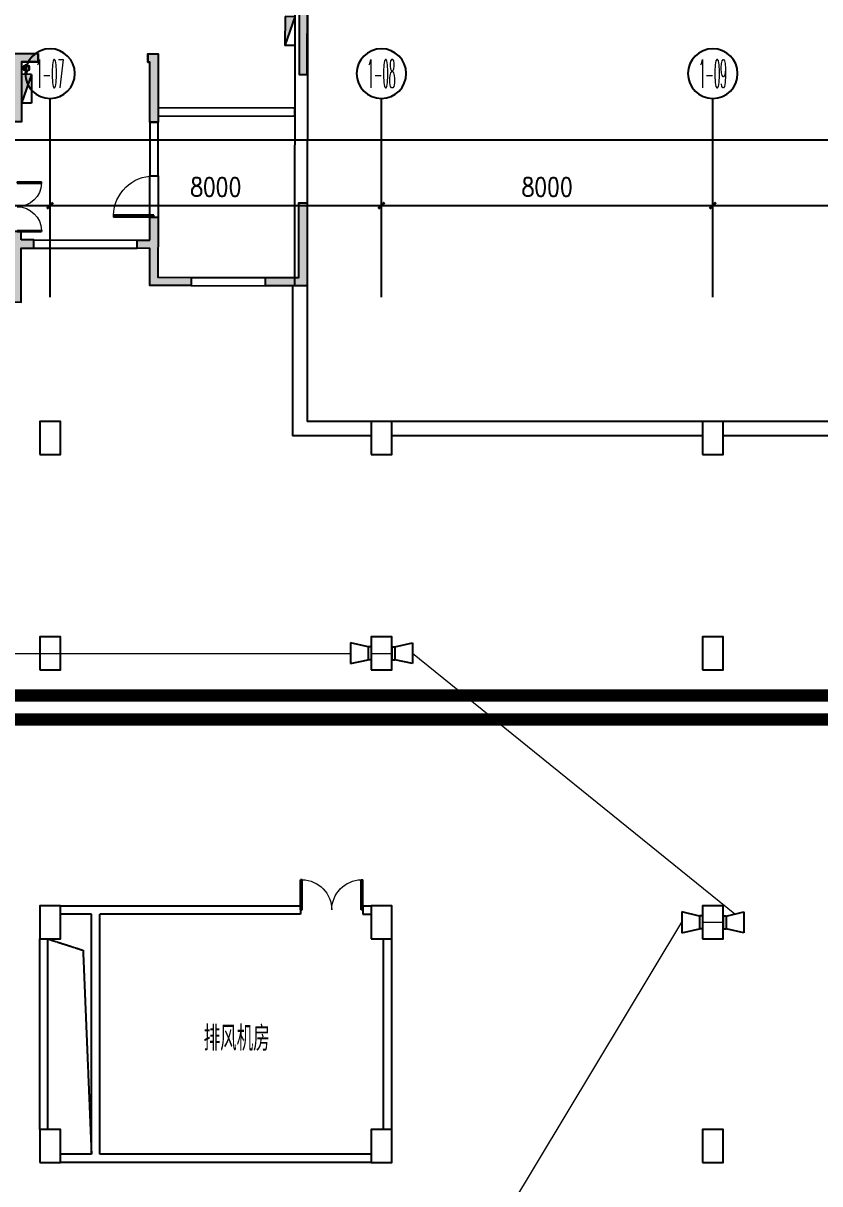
# Model space of a CAD drawing. Extents: x -781653 to 929899, y -295171 to 30012.
# Drawn here: x 230306 to 249536, y -150619 to -122583 of the extents above; entities that cross this region are included whole.
import ezdxf
from ezdxf.enums import TextEntityAlignment as Align

# ---------------------------------------------------------------- set-up
doc = ezdxf.new("R2010")
doc.units = 0
doc.header["$LTSCALE"] = 10
doc.header["$MEASUREMENT"] = 0
for name, pattern in [('BORDER', [1.75, 0.5, -0.25, 0.5, -0.25, 0, -0.25]), ('CENTER', [2, 1.25, -0.25, 0.25, -0.25]), ('DASH', [0.35, 0.25, -0.1]), ('DASHED', [0.75, 0.5, -0.25])]:
    doc.linetypes.add(name, pattern=pattern)
doc.layers.get('0').update_dxf_attribs({"linetype": 'CONTINUOUS'})
doc.layers.get('Defpoints').update_dxf_attribs({"linetype": 'CONTINUOUS'})
for name, color, linetype in [('AXIS', 3, 'CONTINUOUS'), ('AXIS_TEXT', 7, 'CONTINUOUS'), ('COLUMN', 1, 'CONTINUOUS'), ('DOTE', 8, 'CENTER'), ('JPS-X', 1, 'BORDER'), ('JPS-XHS', 7, 'CONTINUOUS'), ('PUB_DIM', 3, 'CONTINUOUS'), ('RD-equip', 3, 'CONTINUOUS'), ('solid', 252, 'CONTINUOUS'), ('STAIR', 9, 'CONTINUOUS'), ('TEXT', 7, 'CONTINUOUS'), ('wall', 8, 'CONTINUOUS'), ('wall-jg', 7, 'CONTINUOUS'), ('WINDOW', 4, 'CONTINUOUS'), ('结构墙', 1, 'CONTINUOUS')]:
    doc.layers.add(name, color=color, linetype=linetype)
doc.layers.add('RD-line', color=2, linetype='CONTINUOUS', lineweight=0)
doc.layers.get('DOTE').off()
doc.styles.add('_TCH_AXIS', font='COMPLEX', dxfattribs={"bigfont": 'GBCBIG'})
doc.styles.add('_TEL_DIM', font='SIMPLEX', dxfattribs={"width": 0.8, "height": 3.5, "bigfont": 'HZTXT'})
doc.styles.add('COMPLEX', font='COMPLEX')
doc.styles.add('DIM_FONT', font='SIMPLEX', dxfattribs={"width": 0.8, "bigfont": 'HZTXT'})
doc.styles.add('FS2', font='tjromans.shx', dxfattribs={"width": 0.8, "bigfont": 'tjhztxt.shx'})
doc.linetypes.add('BRA', pattern='A,2.8,-0.1,["B",_TEL_DIM,S=0.07,R=0,X=0,Y=-0.12],-0.25', length=3.15)
doc.dimstyles.new('DIMN300', dxfattribs={"dimscale": 3, "dimtxt": 300, "dimasz": 100, "dimexe": 250, "dimexo": 300, "dimgap": 150, "dimtad": 1, "dimdec": 0, "dimzin": 0, "dimdsep": 46, "dimtxsty": 'DIM_FONT', "dimblk": 'ARCHTICK', "dimcen": 0.09, "dimclrt": 7, "dimazin": 2, "dimtfac": 1, "dimtdec": 0, "dimtix": 1, "dimtmove": 2, "dimatfit": 3, "dimfxl": 0, "dimtolj": 1, "dimtzin": 0, "dimarcsym": 0})

# ---------------------------------------------------------------- blocks, each defined once
blk = doc.blocks.new('$DorLib2D$00000002')
for p, q in [((-0.5, 0), (-0.5, 0.4875)), ((-0.475, 0.4875), (-0.5, 0.4875)), ((-0.475, 0), (-0.475, 0.4875)), ((0.475, 0), (0.475, 0.4875)), ((0.475, 0.4875), (0.5, 0.4875)), ((0.5, 0), (0.5, 0.4875)), ((-0.5, 0), (-0.475, 0)), ((0.5, 0), (0.475, 0))]:
    blk.add_line(p, q)
at = {"lineweight": 13}
for centre, start, end in [((-0.4875, 0), 0, 88.53072), ((0.4875, 0), 91.46928, 180)]:
    blk.add_arc(centre, 0.4875, start, end, dxfattribs=at)
blk = doc.blocks.new('DXHS')
at = {"layer": 'JPS-XHS'}
blk.add_hatch(color=256, dxfattribs=at).paths.add_polyline_path([(-350, 240), (-350, 0), (350, 0)])
at = {"layer": 'JPS-XHS', "linetype": 'Continuous'}
for p, q in [((-350, 240), (-350, 0)), ((-350, 240), (350, 240)), ((-350, 0), (350, 0)), ((350, 240), (350, 0))]:
    blk.add_line(p, q, dxfattribs=at)
at = {"layer": 'JPS-XHS'}
blk.add_line((-350, 240), (350, 0), dxfattribs=at)
blk = doc.blocks.new('FF')
at = {"linetype": 'Continuous'}
for radius in [75, 60]:
    blk.add_circle((0, 0), radius, dxfattribs=at)
blk = doc.blocks.new('$DorLib2D$00000001')
for p, q in [((0.45, 0.975), (0.5, 0.975)), ((0.45, 0), (0.45, 0.975)), ((0.5, 0), (0.5, 0.975)), ((0.5, 0), (0.45, 0))]:
    blk.add_line(p, q)
at = {"lineweight": 13}
blk.add_arc((0.475, 0), 0.975, 91.4693, 180, dxfattribs=at)
blk = doc.blocks.new('A$C6717307E')
at = {"layer": 'solid'}
for points in [[(37700, 6150), (38100, 6150), (38100, 6350), (37500, 6350), (37500, 4700), (37700, 4700)], [(40800, 4700), (41000, 4700), (41000, 6350), (40750, 6350), (40750, 6150), (40800, 6150)]]:
    blk.add_hatch(color=8, dxfattribs=at).paths.add_polyline_path(points)
at = {"layer": 'JPS-X', "color": 8, "const_width": 50}
blk.add_lwpolyline([(37820, 5925), (37820, 5850)], dxfattribs=at)
at = {"layer": 'STAIR', "color": 8}
for p, q in [((40800, 2400), (40800, 3400)), ((41000, 3400), (41000, 2400))]:
    blk.add_line(p, q, dxfattribs=at)
at = {"layer": 'wall', "color": 8}
for p, q in [((41000, 5050), (44300, 5050)), ((41000, 5050), (41000, 4850)), ((44300, 5050), (44300, 4850)), ((41000, 4850), (44300, 4850)), ((40800, 4700), (40800, 3400)), ((41000, 4700), (40800, 4700)), ((41000, 3400), (41000, 4700)), ((40800, 3400), (41000, 3400))]:
    blk.add_line(p, q, dxfattribs=at)
at = {"layer": 'wall-jg', "color": 8}
for p, q in [((44300, 7550), (44300, 5050)), ((37500, 6350), (38100, 6350)), ((38100, 6150), (38100, 6350)), ((40750, 6350), (40750, 6150)), ((40750, 6350), (41000, 6350)), ((41000, 6350), (41000, 4700)), ((37700, 6150), (38100, 6150)), ((40750, 6150), (40800, 6150)), ((40800, 4700), (40800, 6150)), ((44300, 5050), (44300, 5050)), ((44300, 4850), (44300, 5050)), ((44300, 4850), (44300, 4850)), ((40800, 4700), (41000, 4700))]:
    blk.add_line(p, q, dxfattribs=at)
at = {"layer": 'JPS-X', "color": 8, "xscale": -1, "rotation": 90}
blk.add_blockref('FF', (37820, 6000), dxfattribs=at)
at = {"layer": 'JPS-XHS', "color": 8, "rotation": 270}
for p in [(44060, 6900), (37700, 5500)]:
    blk.add_blockref('DXHS', p, dxfattribs=at)
at = {"layer": 'WINDOW', "color": 8}
for name, p, xscale, yscale, zscale, rotation in [('$DorLib2D$00000001', (40900, 2900), -1000.000000000001, 1000.000000000001, -1000, 90), ('$DorLib2D$00000002', (37600, 2650), -1199.999999999999, 1199.999999999999, -1200, 270)]:
    blk.add_blockref(name, p, dxfattribs=dict(at, xscale=xscale, yscale=yscale, zscale=zscale, rotation=rotation))
blk = doc.blocks.new('A$C3EFE3735')
at = {"layer": 'solid'}
for points in [[(44600, 7500), (44600, 5500), (44400, 5500), (44400, 7300), (44150, 7300), (44150, 7500)], [(37700, 5800), (37700, 4350), (37500, 4350), (37500, 6000), (38100, 6000), (38100, 5800)], [(40800, 5800), (40750, 5800), (40750, 6000), (41000, 6000), (41000, 4350), (40800, 4350)], [(43600, 400), (43600, 600), (44400, 600), (44400, 2400), (44600, 2400), (44600, 400)], [(41800, 600), (41800, 400), (40800, 400), (40800, 1300), (40500, 1300), (40500, 1500), (40800, 1500), (40800, 2050), (41000, 2050), (41000, 600)], [(37500, 1700), (37700, 1700), (37700, 1500), (38000, 1500), (38000, 1300), (37700, 1300), (37700, 0), (36900, 0), (36900, 200), (37500, 200)]]:
    blk.add_hatch(color=256, dxfattribs=at).paths.add_polyline_path(points)
at = {"layer": 'wall-jg'}
for points in [[(44150, 7300), (44400, 7300), (44400, 5500), (44600, 5500), (44600, 7500), (44150, 7500)], [(38100, 6000), (38100, 5800), (37700, 5800), (37700, 4350), (37500, 4350), (37500, 6000)]]:
    blk.add_lwpolyline(points, close=True, dxfattribs=at)
for points in [[(41000, 4350), (40800, 4350), (40800, 5800), (40750, 5800), (40750, 6000), (41000, 6000), (41000, 4350)], [(44600, 400), (43600, 400), (43600, 600), (44400, 600), (44400, 2400), (44600, 2400), (44600, 400)], [(40800, 1500), (40800, 2050), (41000, 2050), (41000, 600), (41800, 600), (41800, 400), (40800, 400), (40800, 1300), (40500, 1300), (40500, 1500), (40800, 1500)], [(37700, 1500), (37700, 1700), (37500, 1700), (37500, 200), (36900, 200), (36900, 0), (37700, 0), (37700, 1300), (38000, 1300), (38000, 1500), (37700, 1500)]]:
    blk.add_lwpolyline(points, dxfattribs=at)
blk = doc.blocks.new('A$C0FE76EBE')
at = {"layer": 'COLUMN'}
for points in [[(-196487, 53147), (-195987, 53147), (-195987, 53947), (-196487, 53947)], [(-188487, 53147), (-187987, 53147), (-187987, 53947), (-188487, 53947)], [(-180487, 53147), (-179987, 53147), (-179987, 53947), (-180487, 53947)], [(-196487, 47947), (-195987, 47947), (-195987, 48747), (-196487, 48747)], [(-188487, 47947), (-187987, 47947), (-187987, 48747), (-188487, 48747)], [(-180487, 47947), (-179987, 47947), (-179987, 48747), (-180487, 48747)], [(-196487, 41447), (-195987, 41447), (-195987, 42247), (-196487, 42247)], [(-188487, 41447), (-187987, 41447), (-187987, 42247), (-188487, 42247)], [(-180487, 41447), (-179987, 41447), (-179987, 42247), (-180487, 42247)], [(-196487, 36047), (-195987, 36047), (-195987, 36847), (-196487, 36847)], [(-188487, 36047), (-187987, 36047), (-187987, 36847), (-188487, 36847)], [(-180487, 36047), (-179987, 36047), (-179987, 36847), (-180487, 36847)]]:
    blk.add_lwpolyline(points, close=True, dxfattribs=at)
at = {"layer": '结构墙', "linetype": 'ByBlock'}
for p, q in [((-190382, 57226), (-190382, 53597)), ((-190032, 57226), (-190032, 53947)), ((-172037, 53947), (-190032, 53947)), ((-188487, 53597), (-190382, 53597)), ((-180487, 53597), (-187987, 53597)), ((-172537, 53597), (-179987, 53597))]:
    blk.add_line(p, q, dxfattribs=at)
blk = doc.blocks.new('_ArchTick')
at = {"color": 0, "linetype": 'ByBlock', "const_width": 0.4}
blk.add_lwpolyline([(-0.5, -0.5), (0.5, 0.5)], dxfattribs=at)
blk = doc.blocks.new('*D112')
at = {"layer": 'Defpoints', "color": 0}
for p in [(79864, 114956), (71864, 112319), (79864, 112319)]:
    blk.add_point(p, dxfattribs=at)
at = {"layer": 'PUB_DIM', "color": 0, "lineweight": -2}
for p, q in [((71864, 112769), (71864, 115331)), ((79864, 112769), (79864, 115331)), ((71864, 114956), (79864, 114956))]:
    blk.add_line(p, q, dxfattribs=at)
at = {"layer": 'PUB_DIM', "color": 0, "lineweight": -2, "xscale": 150, "yscale": 150, "zscale": 150, "rotation": 180}
blk.add_blockref('_ArchTick', (71864, 114956), dxfattribs=at)
at = {"layer": 'PUB_DIM', "color": 0, "lineweight": -2, "xscale": 150, "yscale": 150, "zscale": 150}
blk.add_blockref('_ArchTick', (79864, 114956), dxfattribs=at)
at = {"layer": 'PUB_DIM', "color": 7, "insert": (75864, 115406), "char_height": 450, "attachment_point": 5, "style": 'DIM_FONT'}
blk.add_mtext('\\A1;8000', dxfattribs=at)
blk = doc.blocks.new('*D113')
at = {"layer": 'Defpoints', "color": 0}
for p in [(71864, 114956), (63864, 112319), (71864, 112319)]:
    blk.add_point(p, dxfattribs=at)
at = {"layer": 'PUB_DIM', "color": 0, "lineweight": -2}
for p, q in [((63864, 112769), (63864, 115331)), ((71864, 112769), (71864, 115331)), ((63864, 114956), (71864, 114956))]:
    blk.add_line(p, q, dxfattribs=at)
at = {"layer": 'PUB_DIM', "color": 0, "lineweight": -2, "xscale": 150, "yscale": 150, "zscale": 150, "rotation": 180}
blk.add_blockref('_ArchTick', (63864, 114956), dxfattribs=at)
at = {"layer": 'PUB_DIM', "color": 0, "lineweight": -2, "xscale": 150, "yscale": 150, "zscale": 150}
blk.add_blockref('_ArchTick', (71864, 114956), dxfattribs=at)
at = {"layer": 'PUB_DIM', "color": 7, "insert": (67864, 115406), "char_height": 450, "attachment_point": 5, "style": 'DIM_FONT'}
blk.add_mtext('\\A1;8000', dxfattribs=at)
blk = doc.blocks.new('*D114')
at = {"layer": 'Defpoints', "color": 0}
for p in [(63864, 114956), (55864, 112319), (63864, 112319)]:
    blk.add_point(p, dxfattribs=at)
at = {"layer": 'PUB_DIM', "color": 0, "lineweight": -2}
for p, q in [((55864, 112769), (55864, 115331)), ((63864, 112769), (63864, 115331)), ((55864, 114956), (63864, 114956))]:
    blk.add_line(p, q, dxfattribs=at)
at = {"layer": 'PUB_DIM', "color": 0, "lineweight": -2, "xscale": 150, "yscale": 150, "zscale": 150, "rotation": 180}
blk.add_blockref('_ArchTick', (55864, 114956), dxfattribs=at)
at = {"layer": 'PUB_DIM', "color": 0, "lineweight": -2, "xscale": 150, "yscale": 150, "zscale": 150}
blk.add_blockref('_ArchTick', (63864, 114956), dxfattribs=at)
at = {"layer": 'PUB_DIM', "color": 7, "insert": (59864, 115406), "char_height": 450, "attachment_point": 5, "style": 'DIM_FONT'}
blk.add_mtext('\\A1;8000', dxfattribs=at)
blk = doc.blocks.new('*D115')
at = {"layer": 'Defpoints', "color": 0}
for p in [(55864, 114956), (47864, 112319), (55864, 112319)]:
    blk.add_point(p, dxfattribs=at)
at = {"layer": 'PUB_DIM', "color": 0, "lineweight": -2}
for p, q in [((47864, 112769), (47864, 115331)), ((55864, 112769), (55864, 115331)), ((47864, 114956), (55864, 114956))]:
    blk.add_line(p, q, dxfattribs=at)
at = {"layer": 'PUB_DIM', "color": 0, "lineweight": -2, "xscale": 150, "yscale": 150, "zscale": 150, "rotation": 180}
blk.add_blockref('_ArchTick', (47864, 114956), dxfattribs=at)
at = {"layer": 'PUB_DIM', "color": 0, "lineweight": -2, "xscale": 150, "yscale": 150, "zscale": 150}
blk.add_blockref('_ArchTick', (55864, 114956), dxfattribs=at)
at = {"layer": 'PUB_DIM', "color": 7, "insert": (51864, 115406), "char_height": 450, "attachment_point": 5, "style": 'DIM_FONT'}
blk.add_mtext('\\A1;8000', dxfattribs=at)
blk = doc.blocks.new('*D118')
at = {"layer": 'Defpoints', "color": 0}
for p in [(295364, 116544), (25264, 112319), (295364, 112296)]:
    blk.add_point(p, dxfattribs=at)
at = {"layer": 'PUB_DIM', "color": 0, "lineweight": -2}
for p, q in [((25264, 112769), (25264, 116919)), ((295364, 112746), (295364, 116919)), ((25264, 116544), (295364, 116544))]:
    blk.add_line(p, q, dxfattribs=at)
at = {"layer": 'PUB_DIM', "color": 0, "lineweight": -2, "xscale": 150, "yscale": 150, "zscale": 150, "rotation": 180}
blk.add_blockref('_ArchTick', (25264, 116544), dxfattribs=at)
at = {"layer": 'PUB_DIM', "color": 0, "lineweight": -2, "xscale": 150, "yscale": 150, "zscale": 150}
blk.add_blockref('_ArchTick', (295364, 116544), dxfattribs=at)
at = {"layer": 'PUB_DIM', "color": 7, "insert": (160314, 116994), "char_height": 450, "attachment_point": 5, "style": 'DIM_FONT'}
blk.add_mtext('\\A1;270100', dxfattribs=at)
blk = doc.blocks.new('_AXISO')
blk.add_circle((0, 0), 0.5)
at = {"layer": 'AXIS_TEXT', "style": 'COMPLEX', "width": 1.041667}
blk.add_attdef('A', text='', height=0.56, dxfattribs=at).set_placement((-0.25, -0.28), (0.25, -0.28), align=Align.FIT)
blk = doc.blocks.new('adasdasdasd')
at = {"layer": 'RD-equip'}
for p, q in [((-151, 430), (-251, 0)), ((-154, 500), (-154, 430)), ((-154, 500), (159, 500)), ((-154, 430), (159, 430)), ((251, 0), (158, 430)), ((159, 500), (159, 430)), ((-251, 0), (251, 0))]:
    blk.add_line(p, q, dxfattribs=at)
blk = doc.blocks.new('A$C35934B5C')
at = {"layer": 'AXIS'}
for p, q in [((55864.2, 112746.4), (55864.2, 117544.5)), ((63864.2, 112746.4), (63864.2, 117544.5)), ((71864.2, 112746.4), (71864.2, 117544.5))]:
    blk.add_line(p, q, dxfattribs=at)
ref = blk.add_blockref('_AXISO', (55864.2, 118144.5), dxfattribs=dict(at, xscale=-1200, yscale=1200, zscale=1200, rotation=180))
ref.add_attrib('A', '1-07', dxfattribs={"layer": 'AXIS_TEXT', "linetype": 'ByBlock', "height": 678.82, "style": '_TCH_AXIS', "width": 0.28}).set_placement((55524.8, 117805.1), (56203.6, 117805.1), align=Align.FIT)
ref = blk.add_blockref('_AXISO', (63864.2, 118144.5), dxfattribs=dict(at, xscale=-1200, yscale=1200, zscale=1200, rotation=180))
ref.add_attrib('A', '1-08', dxfattribs={"layer": 'AXIS_TEXT', "linetype": 'ByBlock', "height": 678.82, "style": '_TCH_AXIS', "width": 0.28}).set_placement((63524.8, 117805.1), (64203.6, 117805.1), align=Align.FIT)
ref = blk.add_blockref('_AXISO', (71864.2, 118144.5), dxfattribs=dict(at, xscale=-1200, yscale=1200, zscale=1200, rotation=180))
ref.add_attrib('A', '1-09', dxfattribs={"layer": 'AXIS_TEXT', "linetype": 'ByBlock', "height": 678.82, "style": '_TCH_AXIS', "width": 0.28}).set_placement((71524.8, 117805.1), (72203.6, 117805.1), align=Align.FIT)
at = {"layer": 'PUB_DIM'}
dim = blk.add_linear_dim(base=(295364.2, 116543.9), p1=(25264.2, 112318.8), p2=(295364.2, 112296.4), dimstyle='DIMN300', override={"dimscale": 1.5}, dxfattribs=at)
dim.commit()
dim.dimension.update_dxf_attribs({"geometry": '*D118', "text_midpoint": (160314.2, 116993.9)})
for p1, p2, picture, middle in [((47864.2, 112318.8), (55864.2, 112318.8), '*D115', (51864.2, 115406.2)), ((55864.2, 112318.8), (63864.2, 112318.8), '*D114', (59864.2, 115406.2)), ((63864.2, 112318.8), (71864.2, 112318.8), '*D113', (67864.2, 115406.2)), ((71864.2, 112318.8), (79864.2, 112318.8), '*D112', (75864.2, 115406.2))]:
    dim = blk.add_aligned_dim(p1=p1, p2=p2, distance=2637.4, dimstyle='DIMN300', override={"dimscale": 1.5}, dxfattribs=at)
    dim.commit()
    dim.dimension.update_dxf_attribs({"geometry": picture, "text_midpoint": middle})

msp = doc.modelspace()

# ---------------------------------------------------------------- linework, layer by layer
at = {"layer": 'RD-line', "linetype": 'BRA', "ltscale": 0.8}
for p, q in [((223704, -137805.1), (238203.5, -137805.1)), ((238703.8, -137805.1), (239203.8, -137805.1)), ((239704, -137802), (247488.6, -144101.2)), ((239704, -155102), (246203.5, -144302))]:
    msp.add_line(p, q, dxfattribs=at)
at = {"layer": 'RD-line'}
msp.add_line((247203.8, -144305.1), (246703.8, -144305.1), dxfattribs=at)
at = {"layer": 'RD-line', "linetype": 'DASHED', "const_width": 300}
msp.add_lwpolyline([(453905.7, -138821.7), (217379, -138821.7)], dxfattribs=at)
at = {"layer": 'RD-line', "const_width": 300}
msp.add_lwpolyline([(453467.9, -139403.3), (216965.4, -139403.3)], dxfattribs=at)
at = {"layer": 'STAIR', "linetype": 'DASH'}
msp.add_lwpolyline([(230903.8, -144705.1), (231750.3, -144977.4), (231953.8, -149905.1)], dxfattribs=at)
at = {"layer": 'wall'}
for p, q in [((230559.9, -127818.3), (233059.9, -127821.1)), ((230559.7, -128018.3), (233059.7, -128021.1)), ((234358.6, -128922.6), (236158.6, -128924.6)), ((234358.9, -128722.6), (236158.9, -128724.6))]:
    msp.add_line(p, q, dxfattribs=at)
at = {"layer": 'wall', "linetype": 'ByBlock'}
for p, q in [((231203.8, -143905.1), (237003.8, -143905.1)), ((237003.8, -143905.1), (237003.8, -144105.1)), ((238503.8, -143905.1), (238503.8, -144105.1)), ((238503.8, -143905.1), (238703.8, -143905.1)), ((231953.8, -144105.1), (231203.8, -144105.1)), ((231953.8, -149905.1), (231953.8, -144105.1)), ((237003.8, -144105.1), (232153.8, -144105.1)), ((232153.8, -149905.1), (232153.8, -144105.1)), ((238503.8, -144105.1), (238703.8, -144105.1)), ((230703.8, -149305.1), (230703.8, -144705.1)), ((230903.8, -149305.1), (230903.8, -144705.1)), ((239003.8, -149305.1), (239003.8, -144705.1)), ((239203.8, -149305.1), (239203.8, -144705.1)), ((231953.8, -149905.1), (231203.8, -149905.1)), ((238703.8, -149905.1), (232153.8, -149905.1)), ((238703.8, -150105.1), (231203.8, -150105.1))]:
    msp.add_line(p, q, dxfattribs=at)
at = {"layer": '结构墙', "linetype": 'ByBlock'}
for points in [[(237166.6, -121825.7), (237158.6, -128925.7)], [(236866.2, -122125.4), (236858.6, -128925.4)]]:
    msp.add_lwpolyline(points, dxfattribs=at)

# ---------------------------------------------------------------- block references
at = {"rotation": 359.9360638265084}
msp.add_blockref('A$C6717307E', (192557.8, -129625.9), dxfattribs=at)
at = {"layer": 'DOTE', "color": 3}
msp.add_blockref('A$C35934B5C', (175089.6, -241945.8), dxfattribs=at)
at = {"layer": 'RD-equip', "rotation": 269.9204302749589}
for p in [(238203.5, -137802), (246203.5, -144302)]:
    msp.add_blockref('adasdasdasd', p, dxfattribs=at)
at = {"layer": 'RD-equip', "xscale": -1, "rotation": 90.0795697250411}
for p in [(239704, -137802), (247704, -144302)]:
    msp.add_blockref('adasdasdasd', p, dxfattribs=at)
at = {"layer": 'wall', "rotation": 359.9360639444792}
msp.add_blockref('A$C3EFE3735', (192558.2, -129275.9), dxfattribs=at)
at = {"layer": 'WINDOW', "linetype": 'ByBlock', "xscale": -1500, "yscale": 1500, "zscale": 1500}
msp.add_blockref('$DorLib2D$00000002', (237753.8, -144005.1), dxfattribs=at)
at = {"layer": '结构墙'}
msp.add_blockref('A$C0FE76EBE', (427190.6, -186151.8), dxfattribs=at)

# ---------------------------------------------------------------- texts
at = {"layer": 'TEXT', "style": 'FS2', "width": 0.7}
msp.add_text('排风机房', height=600, rotation=359.83888, dxfattribs=at).set_placement((234660.7, -147404.7))

doc.saveas('drawing.dxf')
